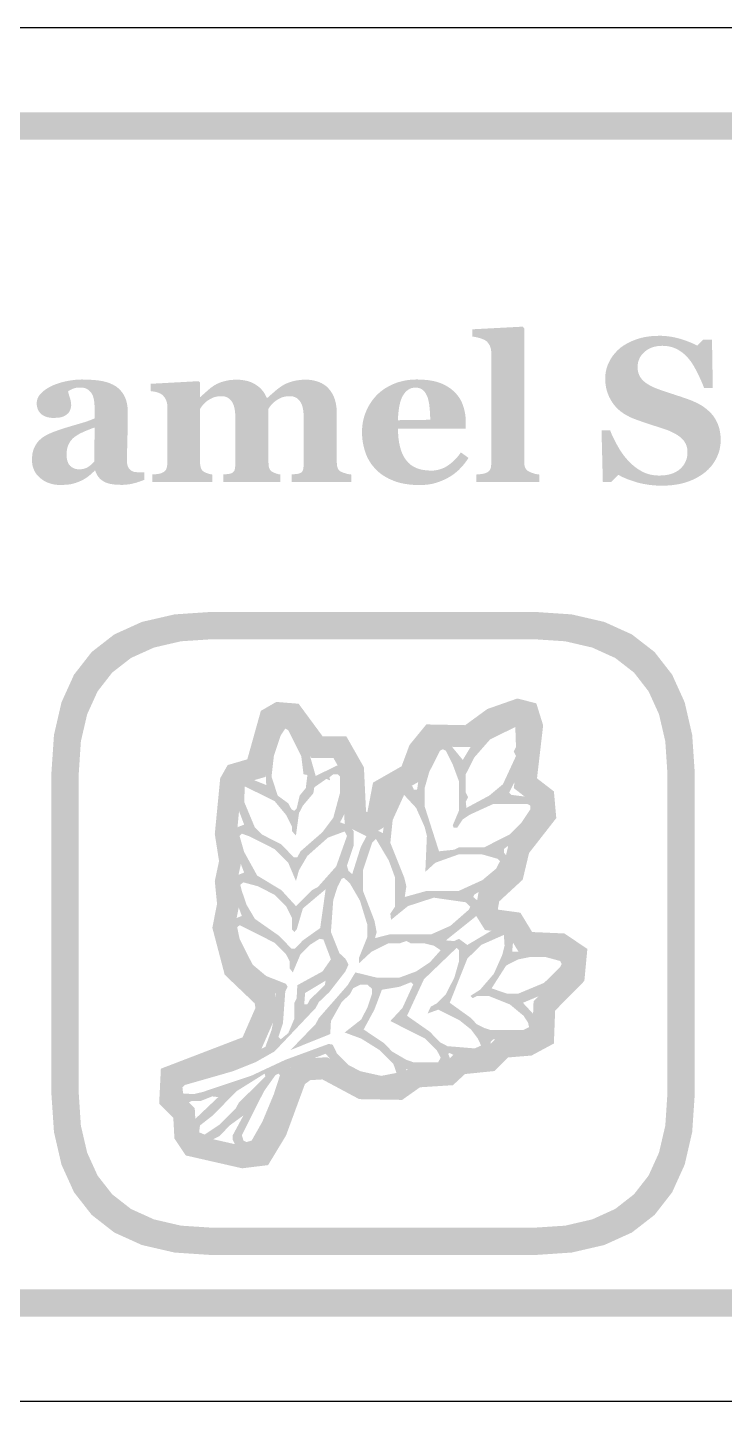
# Model space of a CAD drawing. Header units: millimetres. Extents: x 6 to 594, y 82 to 394.
# Drawn here: x 525.55 to 535.74, y 211.96 to 232.04 of the extents above; entities that cross this region are included whole.
import ezdxf

# ---------------------------------------------------------------- set-up
doc = ezdxf.new("R2010")
doc.units = ezdxf.units.MM
doc.layers.add('CUT', color=1, linetype='Continuous')
doc.layers.add('RASTER', color=7, linetype='Continuous')

msp = doc.modelspace()

# ---------------------------------------------------------------- hatches: boundary and pattern name
at = {"layer": 'RASTER'}
h = msp.add_hatch(color=7, dxfattribs=at)
h.paths.add_polyline_path([(499.8, 228.6), (499.834, 229.116), (499.938, 229.563), (500.109, 229.941), (500.35, 230.25), (500.659, 230.491), (501.038, 230.663), (501.484, 230.766), (502, 230.8), (559.2, 230.8), (559.716, 230.766), (560.163, 230.663), (560.541, 230.491), (560.85, 230.25), (561.091, 229.941), (561.263, 229.563), (561.366, 229.116), (561.4, 228.6), (561.4, 215.4), (561.366, 214.884), (561.262, 214.438), (561.091, 214.059), (560.85, 213.75), (560.541, 213.509), (560.163, 213.337), (559.716, 213.234), (559.2, 213.2), (502, 213.2), (501.484, 213.234), (501.038, 213.337), (500.659, 213.509), (500.35, 213.75), (500.109, 214.059), (499.938, 214.438), (499.834, 214.884), (499.8, 215.4)])
h.paths.add_polyline_path([(500.2, 228.6), (500.2, 215.4), (500.228, 214.978), (500.313, 214.613), (500.453, 214.303), (500.65, 214.05), (500.903, 213.853), (501.213, 213.712), (501.578, 213.628), (502, 213.6), (559.2, 213.6), (559.622, 213.628), (559.988, 213.712), (560.297, 213.853), (560.55, 214.05), (560.747, 214.303), (560.888, 214.613), (560.972, 214.978), (561, 215.4), (561, 228.6), (560.972, 229.022), (560.887, 229.388), (560.747, 229.697), (560.55, 229.95), (560.297, 230.147), (559.988, 230.288), (559.622, 230.372), (559.2, 230.4), (502, 230.4), (501.578, 230.372), (501.213, 230.288), (500.903, 230.147), (500.65, 229.95), (500.453, 229.697), (500.313, 229.388), (500.228, 229.022), (500.2, 228.6)])
for points in [[(533.027, 225.4), (532.108, 225.4), (532.108, 225.507), (532.118, 225.508), (532.127, 225.508), (532.136, 225.509), (532.146, 225.51), (532.155, 225.511), (532.164, 225.512), (532.173, 225.513), (532.182, 225.514), (532.191, 225.515), (532.199, 225.517), (532.208, 225.518), (532.216, 225.52), (532.224, 225.522), (532.231, 225.524), (532.239, 225.526), (532.246, 225.529), (532.257, 225.534), (532.267, 225.539), (532.277, 225.544), (532.285, 225.55), (532.293, 225.557), (532.299, 225.564), (532.305, 225.571), (532.309, 225.579), (532.313, 225.588), (532.317, 225.597), (532.32, 225.607), (532.322, 225.618), (532.324, 225.629), (532.325, 225.641), (532.326, 225.653), (532.326, 225.667), (532.326, 227.29), (532.326, 227.303), (532.325, 227.317), (532.323, 227.33), (532.321, 227.343), (532.317, 227.356), (532.314, 227.369), (532.309, 227.381), (532.304, 227.393), (532.298, 227.404), (532.291, 227.415), (532.284, 227.425), (532.277, 227.435), (532.269, 227.444), (532.261, 227.452), (532.252, 227.459), (532.243, 227.465), (532.235, 227.47), (532.226, 227.475), (532.217, 227.48), (532.206, 227.484), (532.194, 227.489), (532.182, 227.493), (532.169, 227.498), (532.154, 227.502), (532.14, 227.506), (532.125, 227.51), (532.112, 227.513), (532.098, 227.516), (532.085, 227.518), (532.073, 227.52), (532.061, 227.522), (532.049, 227.523), (532.049, 227.629), (532.786, 227.668), (532.808, 227.644), (532.808, 225.686), (532.809, 225.672), (532.809, 225.66), (532.811, 225.648), (532.813, 225.637), (532.816, 225.626), (532.819, 225.616), (532.823, 225.606), (532.827, 225.598), (532.832, 225.59), (532.838, 225.582), (532.845, 225.575), (532.852, 225.568), (532.86, 225.561), (532.869, 225.555), (532.879, 225.55), (532.889, 225.545), (532.896, 225.542), (532.904, 225.539), (532.911, 225.536), (532.919, 225.533), (532.927, 225.53), (532.934, 225.527), (532.942, 225.524), (532.95, 225.522), (532.959, 225.519), (532.967, 225.517), (532.976, 225.515), (532.985, 225.513), (532.995, 225.511), (533.005, 225.509), (533.016, 225.508), (533.027, 225.507)], [(534.817, 225.344), (534.769, 225.345), (534.723, 225.347), (534.677, 225.351), (534.633, 225.356), (534.589, 225.363), (534.545, 225.371), (534.503, 225.38), (534.461, 225.391), (534.421, 225.403), (534.382, 225.416), (534.345, 225.429), (534.309, 225.442), (534.275, 225.457), (534.243, 225.471), (534.212, 225.487), (534.182, 225.503), (534.081, 225.4), (533.957, 225.4), (533.938, 226.151), (534.064, 226.151), (534.075, 226.125), (534.086, 226.097), (534.099, 226.07), (534.112, 226.042), (534.126, 226.013), (534.141, 225.984), (534.156, 225.955), (534.172, 225.926), (534.189, 225.897), (534.206, 225.868), (534.224, 225.84), (534.243, 225.813), (534.262, 225.787), (534.282, 225.762), (534.303, 225.737), (534.324, 225.713), (534.347, 225.69), (534.37, 225.667), (534.394, 225.645), (534.419, 225.624), (534.444, 225.605), (534.47, 225.587), (534.497, 225.57), (534.524, 225.554), (534.553, 225.539), (534.582, 225.527), (534.613, 225.516), (534.644, 225.508), (534.677, 225.501), (534.711, 225.496), (534.746, 225.493), (534.783, 225.492), (534.831, 225.494), (534.877, 225.498), (534.919, 225.506), (534.959, 225.517), (534.996, 225.53), (535.029, 225.547), (535.06, 225.567), (535.088, 225.59), (535.113, 225.615), (535.135, 225.642), (535.153, 225.67), (535.168, 225.7), (535.18, 225.731), (535.188, 225.764), (535.193, 225.799), (535.194, 225.835), (535.193, 225.865), (535.189, 225.893), (535.182, 225.921), (535.172, 225.947), (535.159, 225.972), (535.144, 225.996), (535.126, 226.018), (535.104, 226.039), (535.08, 226.06), (535.053, 226.079), (535.023, 226.098), (534.99, 226.116), (534.953, 226.134), (534.914, 226.151), (534.871, 226.167), (534.825, 226.182), (534.795, 226.192), (534.765, 226.202), (534.736, 226.211), (534.707, 226.22), (534.679, 226.229), (534.652, 226.238), (534.625, 226.247), (534.599, 226.255), (534.573, 226.264), (534.548, 226.272), (534.523, 226.281), (534.499, 226.29), (534.475, 226.298), (534.451, 226.307), (534.428, 226.316), (534.405, 226.324), (534.354, 226.346), (534.307, 226.371), (534.263, 226.397), (534.222, 226.426), (534.185, 226.457), (534.151, 226.49), (534.121, 226.525), (534.094, 226.563), (534.07, 226.602), (534.049, 226.643), (534.032, 226.685), (534.017, 226.728), (534.006, 226.771), (533.998, 226.817), (533.993, 226.863), (533.992, 226.91), (533.993, 226.941), (533.995, 226.97), (533.999, 227), (534.005, 227.029), (534.012, 227.059), (534.022, 227.087), (534.032, 227.116), (534.045, 227.144), (534.059, 227.172), (534.074, 227.199), (534.091, 227.225), (534.109, 227.25), (534.129, 227.275), (534.151, 227.299), (534.174, 227.323), (534.198, 227.345), (534.223, 227.366), (534.25, 227.385), (534.279, 227.404), (534.309, 227.421), (534.34, 227.438), (534.374, 227.453), (534.409, 227.468), (534.446, 227.482), (534.484, 227.494), (534.523, 227.505), (534.563, 227.514), (534.603, 227.521), (534.645, 227.527), (534.687, 227.531), (534.73, 227.533), (534.774, 227.534), (534.817, 227.534), (534.859, 227.531), (534.901, 227.528), (534.941, 227.522), (534.982, 227.516), (535.021, 227.507), (535.06, 227.498), (535.098, 227.487), (535.135, 227.475), (535.169, 227.463), (535.202, 227.451), (535.233, 227.439), (535.261, 227.427), (535.288, 227.415), (535.312, 227.403), (535.335, 227.391), (535.424, 227.479), (535.552, 227.479), (535.564, 226.77), (535.438, 226.77), (535.426, 226.798), (535.415, 226.827), (535.403, 226.856), (535.39, 226.885), (535.377, 226.914), (535.363, 226.944), (535.349, 226.974), (535.334, 227.003), (535.319, 227.032), (535.304, 227.06), (535.289, 227.087), (535.273, 227.113), (535.258, 227.137), (535.242, 227.16), (535.226, 227.181), (535.209, 227.202), (535.191, 227.222), (535.172, 227.242), (535.152, 227.261), (535.132, 227.278), (535.111, 227.295), (535.089, 227.31), (535.067, 227.324), (535.044, 227.337), (535.02, 227.349), (534.995, 227.359), (534.969, 227.368), (534.942, 227.375), (534.914, 227.381), (534.885, 227.385), (534.855, 227.387), (534.824, 227.388), (534.785, 227.386), (534.748, 227.382), (534.713, 227.375), (534.68, 227.365), (534.649, 227.353), (534.619, 227.338), (534.591, 227.319), (534.565, 227.298), (534.542, 227.275), (534.521, 227.251), (534.504, 227.225), (534.49, 227.198), (534.479, 227.17), (534.471, 227.141), (534.467, 227.11), (534.465, 227.077), (534.466, 227.047), (534.47, 227.018), (534.477, 226.99), (534.487, 226.964), (534.499, 226.939), (534.514, 226.916), (534.532, 226.894), (534.552, 226.874), (534.575, 226.854), (534.602, 226.835), (534.631, 226.817), (534.664, 226.799), (534.699, 226.782), (534.738, 226.766), (534.779, 226.75), (534.824, 226.734), (534.851, 226.725), (534.878, 226.716), (534.906, 226.707), (534.933, 226.698), (534.961, 226.689), (534.989, 226.68), (535.017, 226.67), (535.045, 226.661), (535.073, 226.652), (535.1, 226.643), (535.126, 226.634), (535.152, 226.625), (535.176, 226.617), (535.2, 226.608), (535.223, 226.599), (535.246, 226.591), (535.297, 226.569), (535.346, 226.546), (535.391, 226.521), (535.433, 226.493), (535.471, 226.464), (535.507, 226.433), (535.54, 226.4), (535.569, 226.365), (535.595, 226.327), (535.617, 226.288), (535.636, 226.247), (535.652, 226.203), (535.664, 226.157), (535.672, 226.109), (535.678, 226.059), (535.679, 226.006), (535.678, 225.973), (535.675, 225.94), (535.67, 225.907), (535.664, 225.874), (535.655, 225.841), (535.644, 225.809), (535.631, 225.777), (535.616, 225.746), (535.6, 225.715), (535.582, 225.685), (535.563, 225.657), (535.542, 225.63), (535.52, 225.605), (535.497, 225.581), (535.472, 225.558), (535.446, 225.536), (535.417, 225.514), (535.386, 225.493), (535.353, 225.473), (535.32, 225.455), (535.286, 225.437), (535.25, 225.422), (535.213, 225.407), (535.175, 225.394), (535.136, 225.382), (535.095, 225.372), (535.053, 225.364), (535.009, 225.357), (534.963, 225.351), (534.916, 225.347), (534.867, 225.345), (534.817, 225.344)], [(530.283, 225.4), (529.41, 225.4), (529.41, 225.507), (529.418, 225.508), (529.426, 225.509), (529.434, 225.51), (529.443, 225.511), (529.451, 225.512), (529.46, 225.513), (529.468, 225.514), (529.477, 225.514), (529.486, 225.515), (529.494, 225.516), (529.502, 225.518), (529.509, 225.519), (529.517, 225.521), (529.523, 225.524), (529.53, 225.526), (529.536, 225.529), (529.543, 225.533), (529.55, 225.537), (529.557, 225.543), (529.562, 225.548), (529.567, 225.555), (529.571, 225.562), (529.574, 225.57), (529.577, 225.578), (529.579, 225.587), (529.581, 225.596), (529.582, 225.607), (529.583, 225.617), (529.584, 225.629), (529.585, 225.641), (529.585, 225.653), (529.586, 225.667), (529.586, 226.351), (529.585, 226.387), (529.582, 226.421), (529.578, 226.453), (529.572, 226.483), (529.565, 226.51), (529.556, 226.535), (529.545, 226.557), (529.532, 226.577), (529.518, 226.595), (529.503, 226.61), (529.486, 226.623), (529.467, 226.634), (529.447, 226.642), (529.426, 226.648), (529.403, 226.651), (529.379, 226.652), (529.364, 226.652), (529.348, 226.651), (529.334, 226.65), (529.32, 226.647), (529.306, 226.645), (529.292, 226.641), (529.279, 226.637), (529.267, 226.633), (529.255, 226.628), (529.243, 226.622), (529.231, 226.616), (529.22, 226.611), (529.209, 226.604), (529.198, 226.598), (529.187, 226.591), (529.177, 226.584), (529.167, 226.576), (529.157, 226.568), (529.148, 226.561), (529.139, 226.553), (529.131, 226.545), (529.124, 226.537), (529.117, 226.53), (529.111, 226.522), (529.105, 226.515), (529.1, 226.507), (529.094, 226.5), (529.089, 226.494), (529.085, 226.487), (529.08, 226.481), (529.076, 226.475), (529.071, 226.469), (529.071, 225.683), (529.072, 225.67), (529.072, 225.658), (529.073, 225.646), (529.075, 225.635), (529.076, 225.625), (529.078, 225.615), (529.081, 225.606), (529.084, 225.597), (529.087, 225.589), (529.091, 225.581), (529.096, 225.574), (529.102, 225.568), (529.108, 225.561), (529.115, 225.555), (529.122, 225.55), (529.13, 225.545), (529.136, 225.542), (529.142, 225.539), (529.149, 225.536), (529.155, 225.533), (529.162, 225.53), (529.169, 225.527), (529.176, 225.524), (529.183, 225.522), (529.191, 225.519), (529.199, 225.517), (529.207, 225.515), (529.214, 225.513), (529.222, 225.511), (529.231, 225.509), (529.239, 225.508), (529.247, 225.507), (529.247, 225.4), (528.411, 225.4), (528.411, 225.507), (528.418, 225.508), (528.425, 225.508), (528.433, 225.509), (528.442, 225.51), (528.45, 225.511), (528.459, 225.512), (528.468, 225.513), (528.478, 225.514), (528.488, 225.515), (528.497, 225.517), (528.505, 225.518), (528.513, 225.52), (528.52, 225.522), (528.526, 225.524), (528.532, 225.526), (528.537, 225.529), (528.544, 225.533), (528.551, 225.538), (528.557, 225.543), (528.562, 225.549), (528.567, 225.555), (528.571, 225.561), (528.574, 225.568), (528.577, 225.576), (528.579, 225.584), (528.581, 225.593), (528.583, 225.603), (528.584, 225.614), (528.585, 225.626), (528.586, 225.638), (528.586, 225.652), (528.587, 225.667), (528.587, 226.351), (528.586, 226.387), (528.583, 226.421), (528.579, 226.453), (528.573, 226.483), (528.566, 226.51), (528.556, 226.535), (528.546, 226.557), (528.533, 226.577), (528.519, 226.595), (528.503, 226.61), (528.487, 226.623), (528.468, 226.634), (528.448, 226.642), (528.427, 226.648), (528.404, 226.651), (528.38, 226.652), (528.364, 226.652), (528.349, 226.651), (528.335, 226.65), (528.321, 226.647), (528.307, 226.645), (528.293, 226.641), (528.28, 226.637), (528.268, 226.633), (528.256, 226.628), (528.244, 226.622), (528.232, 226.616), (528.221, 226.611), (528.21, 226.604), (528.199, 226.598), (528.188, 226.591), (528.178, 226.584), (528.168, 226.576), (528.158, 226.568), (528.149, 226.561), (528.14, 226.553), (528.132, 226.545), (528.125, 226.537), (528.118, 226.53), (528.112, 226.522), (528.106, 226.515), (528.101, 226.507), (528.095, 226.5), (528.09, 226.494), (528.086, 226.487), (528.081, 226.481), (528.077, 226.475), (528.072, 226.469), (528.072, 225.683), (528.073, 225.67), (528.073, 225.658), (528.074, 225.647), (528.076, 225.636), (528.078, 225.625), (528.08, 225.616), (528.083, 225.606), (528.086, 225.598), (528.089, 225.59), (528.093, 225.582), (528.098, 225.575), (528.104, 225.568), (528.11, 225.561), (528.117, 225.555), (528.124, 225.55), (528.132, 225.545), (528.138, 225.542), (528.145, 225.539), (528.151, 225.536), (528.158, 225.533), (528.164, 225.53), (528.171, 225.527), (528.179, 225.524), (528.186, 225.522), (528.194, 225.519), (528.201, 225.517), (528.209, 225.515), (528.217, 225.513), (528.225, 225.511), (528.233, 225.509), (528.241, 225.508), (528.25, 225.507), (528.25, 225.4), (527.372, 225.4), (527.372, 225.507), (527.382, 225.508), (527.391, 225.508), (527.401, 225.509), (527.41, 225.51), (527.419, 225.511), (527.429, 225.512), (527.438, 225.513), (527.447, 225.514), (527.456, 225.515), (527.465, 225.517), (527.473, 225.518), (527.481, 225.52), (527.489, 225.522), (527.496, 225.524), (527.503, 225.526), (527.51, 225.529), (527.521, 225.534), (527.532, 225.539), (527.541, 225.544), (527.549, 225.55), (527.557, 225.557), (527.564, 225.564), (527.57, 225.571), (527.574, 225.579), (527.578, 225.588), (527.582, 225.597), (527.585, 225.607), (527.588, 225.618), (527.589, 225.629), (527.591, 225.641), (527.592, 225.653), (527.592, 225.667), (527.592, 226.519), (527.592, 226.531), (527.59, 226.542), (527.588, 226.554), (527.586, 226.565), (527.582, 226.577), (527.578, 226.588), (527.573, 226.599), (527.567, 226.611), (527.561, 226.622), (527.554, 226.632), (527.547, 226.641), (527.54, 226.65), (527.532, 226.659), (527.524, 226.667), (527.516, 226.674), (527.507, 226.68), (527.5, 226.685), (527.493, 226.689), (527.485, 226.693), (527.477, 226.696), (527.469, 226.7), (527.46, 226.703), (527.45, 226.707), (527.44, 226.71), (527.43, 226.712), (527.42, 226.715), (527.409, 226.717), (527.398, 226.719), (527.387, 226.721), (527.375, 226.723), (527.364, 226.724), (527.352, 226.726), (527.352, 226.833), (528.05, 226.871), (528.072, 226.849), (528.072, 226.642), (528.078, 226.642), (528.089, 226.652), (528.1, 226.661), (528.111, 226.672), (528.123, 226.682), (528.136, 226.693), (528.148, 226.705), (528.162, 226.717), (528.176, 226.729), (528.19, 226.742), (528.203, 226.753), (528.217, 226.764), (528.23, 226.775), (528.244, 226.785), (528.257, 226.794), (528.269, 226.803), (528.282, 226.811), (528.296, 226.819), (528.311, 226.827), (528.327, 226.835), (528.344, 226.843), (528.362, 226.85), (528.38, 226.857), (528.4, 226.863), (528.421, 226.869), (528.443, 226.875), (528.465, 226.879), (528.487, 226.884), (528.51, 226.887), (528.534, 226.889), (528.558, 226.891), (528.582, 226.892), (528.607, 226.893), (528.648, 226.892), (528.687, 226.888), (528.725, 226.882), (528.76, 226.875), (528.794, 226.864), (528.827, 226.852), (528.857, 226.837), (528.886, 226.82), (528.913, 226.801), (528.938, 226.781), (528.961, 226.759), (528.982, 226.736), (529.001, 226.711), (529.018, 226.685), (529.032, 226.657), (529.045, 226.628), (529.058, 226.628), (529.069, 226.638), (529.081, 226.648), (529.093, 226.659), (529.105, 226.671), (529.119, 226.682), (529.133, 226.695), (529.147, 226.707), (529.162, 226.721), (529.177, 226.734), (529.192, 226.746), (529.207, 226.758), (529.221, 226.769), (529.235, 226.779), (529.249, 226.789), (529.262, 226.798), (529.275, 226.806), (529.29, 226.815), (529.306, 226.824), (529.322, 226.832), (529.34, 226.84), (529.359, 226.847), (529.378, 226.855), (529.399, 226.861), (529.421, 226.868), (529.443, 226.874), (529.466, 226.879), (529.489, 226.883), (529.513, 226.886), (529.536, 226.889), (529.561, 226.891), (529.585, 226.892), (529.61, 226.893), (529.664, 226.891), (529.715, 226.885), (529.762, 226.874), (529.806, 226.86), (529.847, 226.842), (529.885, 226.819), (529.92, 226.793), (529.951, 226.762), (529.979, 226.728), (530.003, 226.69), (530.024, 226.649), (530.041, 226.604), (530.054, 226.556), (530.063, 226.505), (530.069, 226.45), (530.07, 226.392), (530.07, 225.68), (530.071, 225.667), (530.071, 225.654), (530.073, 225.642), (530.074, 225.631), (530.077, 225.62), (530.08, 225.61), (530.083, 225.601), (530.087, 225.593), (530.091, 225.585), (530.096, 225.577), (530.102, 225.57), (530.109, 225.564), (530.117, 225.557), (530.126, 225.552), (530.135, 225.547), (530.145, 225.542), (530.151, 225.54), (530.158, 225.537), (530.164, 225.534), (530.171, 225.532), (530.179, 225.529), (530.187, 225.527), (530.195, 225.524), (530.203, 225.522), (530.212, 225.519), (530.221, 225.517), (530.23, 225.515), (530.24, 225.513), (530.25, 225.511), (530.261, 225.509), (530.272, 225.508), (530.283, 225.507)]]:
    msp.add_hatch(color=7, dxfattribs=at).paths.add_polyline_path(points)
h = msp.add_hatch(color=7, dxfattribs=at)
h.paths.add_polyline_path([(527.259, 225.431), (527.243, 225.424), (527.226, 225.417), (527.208, 225.411), (527.189, 225.404), (527.17, 225.398), (527.15, 225.391), (527.129, 225.385), (527.107, 225.379), (527.085, 225.374), (527.062, 225.369), (527.04, 225.365), (527.017, 225.362), (526.993, 225.359), (526.969, 225.358), (526.945, 225.356), (526.921, 225.356), (526.877, 225.357), (526.837, 225.359), (526.799, 225.364), (526.765, 225.369), (526.733, 225.377), (526.704, 225.386), (526.679, 225.397), (526.656, 225.41), (526.636, 225.424), (526.617, 225.439), (526.6, 225.456), (526.584, 225.475), (526.571, 225.494), (526.559, 225.516), (526.549, 225.538), (526.54, 225.563), (526.531, 225.563), (526.519, 225.55), (526.507, 225.539), (526.495, 225.527), (526.483, 225.516), (526.471, 225.506), (526.459, 225.496), (526.447, 225.487), (526.435, 225.478), (526.424, 225.469), (526.412, 225.461), (526.4, 225.453), (526.388, 225.445), (526.375, 225.438), (526.363, 225.431), (526.35, 225.424), (526.337, 225.418), (526.319, 225.41), (526.302, 225.403), (526.286, 225.396), (526.269, 225.39), (526.253, 225.384), (526.236, 225.379), (526.22, 225.374), (526.204, 225.37), (526.187, 225.366), (526.169, 225.363), (526.149, 225.361), (526.128, 225.358), (526.105, 225.357), (526.08, 225.356), (526.054, 225.355), (526.026, 225.355), (525.984, 225.356), (525.944, 225.361), (525.906, 225.369), (525.869, 225.38), (525.833, 225.394), (525.799, 225.411), (525.767, 225.431), (525.736, 225.455), (525.708, 225.481), (525.683, 225.509), (525.663, 225.539), (525.646, 225.572), (525.633, 225.606), (525.623, 225.642), (525.618, 225.68), (525.616, 225.721), (525.616, 225.744), (525.618, 225.767), (525.62, 225.788), (525.622, 225.809), (525.626, 225.829), (525.631, 225.848), (525.636, 225.866), (525.642, 225.883), (525.649, 225.899), (525.657, 225.915), (525.665, 225.93), (525.674, 225.945), (525.684, 225.96), (525.694, 225.974), (525.705, 225.988), (525.717, 226.001), (525.728, 226.012), (525.74, 226.023), (525.752, 226.033), (525.764, 226.043), (525.777, 226.053), (525.791, 226.062), (525.805, 226.07), (525.819, 226.078), (525.833, 226.086), (525.848, 226.093), (525.864, 226.101), (525.879, 226.108), (525.895, 226.115), (525.912, 226.122), (525.928, 226.129), (525.945, 226.135), (525.979, 226.147), (526.015, 226.16), (526.052, 226.172), (526.09, 226.185), (526.131, 226.197), (526.173, 226.21), (526.217, 226.223), (526.262, 226.236), (526.306, 226.249), (526.348, 226.261), (526.386, 226.273), (526.422, 226.285), (526.454, 226.296), (526.483, 226.308), (526.509, 226.318), (526.531, 226.329), (526.531, 226.469), (526.531, 226.479), (526.531, 226.489), (526.531, 226.5), (526.53, 226.512), (526.529, 226.524), (526.528, 226.537), (526.527, 226.551), (526.526, 226.566), (526.524, 226.581), (526.522, 226.595), (526.519, 226.608), (526.516, 226.621), (526.513, 226.634), (526.509, 226.645), (526.505, 226.657), (526.501, 226.667), (526.495, 226.679), (526.489, 226.69), (526.482, 226.7), (526.474, 226.71), (526.466, 226.72), (526.457, 226.729), (526.447, 226.738), (526.436, 226.746), (526.425, 226.754), (526.412, 226.76), (526.399, 226.766), (526.385, 226.77), (526.37, 226.774), (526.355, 226.776), (526.338, 226.778), (526.32, 226.778), (526.305, 226.778), (526.29, 226.777), (526.275, 226.776), (526.261, 226.774), (526.248, 226.771), (526.236, 226.768), (526.224, 226.764), (526.213, 226.76), (526.202, 226.756), (526.192, 226.751), (526.183, 226.746), (526.174, 226.742), (526.165, 226.737), (526.157, 226.732), (526.15, 226.728), (526.143, 226.723), (526.145, 226.715), (526.146, 226.706), (526.149, 226.696), (526.152, 226.686), (526.155, 226.674), (526.159, 226.662), (526.163, 226.648), (526.168, 226.633), (526.173, 226.618), (526.177, 226.604), (526.181, 226.589), (526.183, 226.574), (526.186, 226.56), (526.187, 226.546), (526.188, 226.532), (526.189, 226.518), (526.188, 226.511), (526.188, 226.504), (526.187, 226.497), (526.185, 226.49), (526.183, 226.482), (526.181, 226.473), (526.179, 226.465), (526.175, 226.455), (526.172, 226.446), (526.168, 226.438), (526.164, 226.43), (526.159, 226.422), (526.154, 226.415), (526.149, 226.408), (526.143, 226.402), (526.137, 226.396), (526.129, 226.389), (526.12, 226.382), (526.111, 226.376), (526.102, 226.37), (526.092, 226.365), (526.082, 226.36), (526.072, 226.355), (526.062, 226.351), (526.051, 226.347), (526.038, 226.344), (526.024, 226.341), (526.009, 226.339), (525.992, 226.337), (525.974, 226.336), (525.955, 226.335), (525.934, 226.335), (525.904, 226.335), (525.876, 226.338), (525.85, 226.343), (525.826, 226.349), (525.803, 226.358), (525.783, 226.368), (525.764, 226.38), (525.748, 226.394), (525.733, 226.409), (525.72, 226.426), (525.709, 226.443), (525.7, 226.462), (525.694, 226.482), (525.689, 226.503), (525.686, 226.525), (525.685, 226.548), (525.686, 226.569), (525.689, 226.588), (525.694, 226.608), (525.701, 226.626), (525.71, 226.644), (525.721, 226.662), (525.735, 226.679), (525.75, 226.696), (525.767, 226.712), (525.784, 226.727), (525.803, 226.741), (525.822, 226.755), (525.843, 226.768), (525.864, 226.781), (525.886, 226.792), (525.909, 226.803), (525.932, 226.814), (525.957, 226.824), (525.982, 226.833), (526.008, 226.842), (526.035, 226.851), (526.063, 226.858), (526.092, 226.865), (526.121, 226.871), (526.151, 226.877), (526.18, 226.882), (526.209, 226.886), (526.237, 226.89), (526.265, 226.892), (526.292, 226.894), (526.318, 226.895), (526.344, 226.896), (526.379, 226.895), (526.413, 226.895), (526.447, 226.893), (526.48, 226.891), (526.512, 226.889), (526.544, 226.886), (526.575, 226.883), (526.605, 226.879), (526.634, 226.874), (526.663, 226.868), (526.69, 226.861), (526.717, 226.853), (526.744, 226.844), (526.769, 226.833), (526.794, 226.822), (526.819, 226.809), (526.841, 226.796), (526.862, 226.781), (526.881, 226.764), (526.9, 226.746), (526.917, 226.727), (526.934, 226.706), (526.949, 226.684), (526.963, 226.66), (526.975, 226.635), (526.986, 226.608), (526.995, 226.579), (527.003, 226.548), (527.009, 226.516), (527.013, 226.481), (527.015, 226.445), (527.016, 226.406), (527.016, 226.364), (527.016, 226.32), (527.015, 226.274), (527.015, 226.225), (527.014, 226.175), (527.013, 226.123), (527.011, 226.07), (527.01, 226.014), (527.008, 225.959), (527.007, 225.91), (527.006, 225.865), (527.005, 225.826), (527.004, 225.791), (527.003, 225.761), (527.003, 225.735), (527.003, 225.715), (527.003, 225.699), (527.004, 225.684), (527.006, 225.669), (527.008, 225.656), (527.011, 225.643), (527.014, 225.632), (527.018, 225.621), (527.023, 225.611), (527.028, 225.602), (527.034, 225.593), (527.041, 225.585), (527.048, 225.578), (527.056, 225.571), (527.064, 225.565), (527.074, 225.559), (527.084, 225.554), (527.09, 225.551), (527.098, 225.549), (527.106, 225.546), (527.116, 225.544), (527.126, 225.543), (527.137, 225.542), (527.149, 225.541), (527.162, 225.54), (527.175, 225.539), (527.188, 225.539), (527.201, 225.539), (527.213, 225.538), (527.225, 225.538), (527.237, 225.538), (527.248, 225.538), (527.259, 225.538)])
h.paths.add_polyline_path([(526.531, 226.194), (526.511, 226.187), (526.49, 226.18), (526.47, 226.172), (526.45, 226.164), (526.429, 226.156), (526.409, 226.148), (526.389, 226.139), (526.369, 226.13), (526.349, 226.121), (526.33, 226.112), (526.312, 226.103), (526.296, 226.093), (526.28, 226.084), (526.264, 226.074), (526.25, 226.065), (526.237, 226.055), (526.224, 226.044), (526.211, 226.033), (526.2, 226.021), (526.189, 226.008), (526.178, 225.995), (526.169, 225.98), (526.16, 225.966), (526.152, 225.95), (526.145, 225.934), (526.139, 225.917), (526.133, 225.899), (526.129, 225.881), (526.126, 225.862), (526.123, 225.842), (526.122, 225.821), (526.121, 225.8), (526.122, 225.772), (526.124, 225.747), (526.129, 225.723), (526.134, 225.701), (526.142, 225.682), (526.15, 225.664), (526.161, 225.648), (526.173, 225.634), (526.187, 225.622), (526.201, 225.612), (526.216, 225.603), (526.231, 225.596), (526.248, 225.59), (526.265, 225.586), (526.283, 225.584), (526.301, 225.583), (526.321, 225.584), (526.34, 225.585), (526.358, 225.588), (526.375, 225.591), (526.391, 225.596), (526.406, 225.602), (526.421, 225.608), (526.434, 225.616), (526.447, 225.625), (526.459, 225.634), (526.471, 225.643), (526.483, 225.653), (526.494, 225.663), (526.505, 225.674), (526.515, 225.686), (526.526, 225.697)])
h = msp.add_hatch(color=7, dxfattribs=at)
h.paths.add_polyline_path([(531.994, 225.75), (531.981, 225.729), (531.967, 225.709), (531.952, 225.689), (531.937, 225.669), (531.921, 225.649), (531.905, 225.63), (531.888, 225.611), (531.87, 225.593), (531.852, 225.574), (531.833, 225.557), (531.813, 225.54), (531.793, 225.524), (531.772, 225.508), (531.75, 225.494), (531.728, 225.479), (531.705, 225.466), (531.681, 225.452), (531.656, 225.44), (531.631, 225.428), (531.607, 225.417), (531.582, 225.407), (531.557, 225.398), (531.532, 225.389), (531.507, 225.382), (531.481, 225.375), (531.455, 225.369), (531.427, 225.364), (531.399, 225.36), (531.37, 225.357), (531.339, 225.355), (531.308, 225.354), (531.276, 225.353), (531.223, 225.354), (531.171, 225.357), (531.122, 225.362), (531.074, 225.369), (531.028, 225.377), (530.984, 225.388), (530.942, 225.4), (530.902, 225.415), (530.863, 225.431), (530.826, 225.448), (530.791, 225.467), (530.758, 225.487), (530.726, 225.508), (530.696, 225.531), (530.668, 225.555), (530.642, 225.58), (530.617, 225.607), (530.594, 225.635), (530.572, 225.663), (530.552, 225.694), (530.534, 225.725), (530.517, 225.757), (530.502, 225.791), (530.489, 225.826), (530.477, 225.861), (530.467, 225.898), (530.458, 225.935), (530.451, 225.973), (530.445, 226.012), (530.441, 226.051), (530.439, 226.091), (530.438, 226.132), (530.439, 226.17), (530.442, 226.206), (530.446, 226.243), (530.452, 226.279), (530.46, 226.314), (530.469, 226.35), (530.48, 226.384), (530.493, 226.419), (530.508, 226.453), (530.523, 226.485), (530.541, 226.517), (530.56, 226.548), (530.58, 226.578), (530.601, 226.607), (530.625, 226.635), (530.649, 226.663), (530.675, 226.688), (530.702, 226.712), (530.731, 226.735), (530.762, 226.757), (530.794, 226.777), (530.828, 226.796), (530.863, 226.814), (530.9, 226.831), (530.939, 226.846), (530.978, 226.859), (531.019, 226.87), (531.061, 226.879), (531.104, 226.887), (531.148, 226.892), (531.193, 226.895), (531.239, 226.896), (531.29, 226.895), (531.337, 226.892), (531.383, 226.889), (531.426, 226.883), (531.467, 226.876), (531.506, 226.868), (531.542, 226.857), (531.576, 226.846), (531.609, 226.833), (531.639, 226.819), (531.669, 226.803), (531.697, 226.786), (531.723, 226.769), (531.749, 226.75), (531.772, 226.729), (531.795, 226.708), (531.815, 226.687), (531.833, 226.664), (531.851, 226.641), (531.867, 226.617), (531.881, 226.592), (531.894, 226.566), (531.906, 226.539), (531.916, 226.511), (531.925, 226.483), (531.933, 226.454), (531.939, 226.424), (531.945, 226.395), (531.949, 226.365), (531.952, 226.335), (531.954, 226.304), (531.954, 226.273), (531.954, 226.178), (530.964, 226.178), (530.966, 226.105), (530.971, 226.037), (530.98, 225.973), (530.993, 225.913), (531.009, 225.859), (531.029, 225.808), (531.053, 225.762), (531.08, 225.721), (531.111, 225.684), (531.146, 225.652), (531.186, 225.625), (531.23, 225.603), (531.278, 225.586), (531.33, 225.574), (531.387, 225.567), (531.447, 225.564), (531.481, 225.565), (531.515, 225.569), (531.547, 225.575), (531.578, 225.583), (531.609, 225.594), (531.638, 225.606), (531.667, 225.622), (531.695, 225.64), (531.722, 225.659), (531.748, 225.68), (531.773, 225.702), (531.797, 225.725), (531.82, 225.75), (531.842, 225.775), (531.863, 225.802), (531.882, 225.831)])
h.paths.add_polyline_path([(531.434, 226.307), (531.434, 226.329), (531.434, 226.351), (531.433, 226.373), (531.432, 226.396), (531.431, 226.418), (531.429, 226.441), (531.427, 226.464), (531.425, 226.487), (531.423, 226.509), (531.42, 226.531), (531.417, 226.551), (531.413, 226.571), (531.409, 226.589), (531.405, 226.606), (531.4, 226.623), (531.395, 226.638), (531.388, 226.654), (531.381, 226.67), (531.373, 226.685), (531.365, 226.698), (531.356, 226.711), (531.347, 226.722), (531.337, 226.732), (531.327, 226.742), (531.315, 226.75), (531.304, 226.757), (531.291, 226.763), (531.278, 226.768), (531.264, 226.772), (531.249, 226.775), (531.234, 226.776), (531.217, 226.777), (531.19, 226.775), (531.164, 226.77), (531.139, 226.761), (531.116, 226.748), (531.094, 226.732), (531.074, 226.713), (531.055, 226.689), (531.037, 226.663), (531.021, 226.632), (531.007, 226.597), (530.995, 226.558), (530.985, 226.515), (530.977, 226.468), (530.971, 226.416), (530.966, 226.361), (530.964, 226.301)])
h = msp.add_hatch(color=7, dxfattribs=at)
h.paths.add_polyline_path([(525.9, 221.15), (525.937, 221.701), (526.047, 222.178), (526.23, 222.582), (526.488, 222.913), (526.818, 223.17), (527.222, 223.353), (527.699, 223.463), (528.25, 223.5), (532.95, 223.5), (533.501, 223.463), (533.978, 223.353), (534.382, 223.17), (534.713, 222.913), (534.97, 222.582), (535.153, 222.178), (535.263, 221.701), (535.3, 221.15), (535.3, 216.45), (535.263, 215.899), (535.153, 215.422), (534.97, 215.018), (534.713, 214.687), (534.382, 214.43), (533.978, 214.247), (533.501, 214.137), (532.95, 214.1), (528.25, 214.1), (527.699, 214.137), (527.222, 214.247), (526.818, 214.43), (526.488, 214.688), (526.23, 215.018), (526.047, 215.422), (525.937, 215.899), (525.9, 216.45)])
h.paths.add_polyline_path([(526.3, 221.15), (526.3, 216.45), (526.33, 215.993), (526.422, 215.597), (526.574, 215.262), (526.788, 214.988), (527.062, 214.774), (527.397, 214.622), (527.793, 214.53), (528.25, 214.5), (532.95, 214.5), (533.407, 214.53), (533.803, 214.622), (534.138, 214.774), (534.412, 214.988), (534.626, 215.262), (534.778, 215.597), (534.87, 215.993), (534.9, 216.45), (534.9, 221.15), (534.87, 221.607), (534.778, 222.003), (534.626, 222.338), (534.413, 222.612), (534.138, 222.826), (533.803, 222.978), (533.407, 223.07), (532.95, 223.1), (528.25, 223.1), (527.793, 223.07), (527.397, 222.978), (527.062, 222.826), (526.788, 222.613), (526.574, 222.338), (526.422, 222.003), (526.33, 221.607), (526.3, 221.15)])
h = msp.add_hatch(color=7, dxfattribs=at)
h.paths.add_polyline_path([(532.708, 222.234), (532.985, 222.163), (533.085, 221.842), (532.995, 221.067), (533.242, 220.876), (533.277, 220.486), (532.879, 219.976), (532.786, 219.586), (532.443, 219.269), (532.423, 219.155), (532.427, 219.148), (532.752, 219.104), (532.924, 218.821), (533.394, 218.8), (533.731, 218.575), (533.687, 218.106), (533.26, 217.673), (533.242, 217.192), (532.915, 217.016), (532.57, 216.988), (532.371, 216.789), (531.943, 216.746), (531.767, 216.583), (531.285, 216.552), (531.025, 216.368), (530.397, 216.379), (529.859, 216.667), (529.681, 216.656), (529.604, 216.599), (529.328, 215.848), (529.066, 215.415), (528.687, 215.368), (527.863, 215.556), (527.697, 215.805), (527.681, 216.105), (527.474, 216.312), (527.499, 216.824), (528.693, 217.282), (528.881, 217.712), (528.87, 217.779), (528.432, 218.197), (528.251, 218.884), (528.32, 219.231), (528.287, 219.566), (528.349, 219.858), (528.287, 220.253), (528.366, 221.068), (528.475, 221.261), (528.762, 221.345), (528.96, 222.053), (529.186, 222.184), (529.512, 222.157), (529.861, 221.683), (530.208, 221.683), (530.466, 221.228), (530.497, 220.582), (530.51, 220.575), (530.518, 220.58), (530.599, 221.005), (531.016, 221.243), (531.132, 221.554), (531.378, 221.855), (531.946, 221.844), (532.269, 222.08)])
h.paths.add_polyline_path([(532.722, 221.9), (532.42, 221.794), (532.048, 221.522), (531.528, 221.532), (531.414, 221.392), (531.276, 221.022), (530.885, 220.8), (530.806, 220.383), (530.527, 220.208), (530.186, 220.381), (530.15, 221.137), (530.021, 221.363), (529.7, 221.363), (529.341, 221.85), (529.26, 221.857), (529.233, 221.841), (529.023, 221.087), (528.689, 220.99), (528.678, 220.97), (528.61, 220.263), (528.675, 219.849), (528.61, 219.548), (528.644, 219.215), (528.579, 218.894), (528.719, 218.366), (529.169, 217.936), (529.212, 217.669), (528.932, 217.031), (527.809, 216.6), (527.801, 216.438), (527.994, 216.245), (528.012, 215.91), (528.059, 215.839), (528.704, 215.693), (528.873, 215.713), (529.038, 215.987), (529.336, 216.799), (529.567, 216.969), (529.929, 216.992), (530.48, 216.698), (530.926, 216.69), (531.174, 216.866), (531.633, 216.895), (531.804, 217.053), (532.225, 217.096), (532.427, 217.298), (532.822, 217.33), (532.929, 217.387), (532.945, 217.809), (533.379, 218.25), (533.395, 218.415), (533.291, 218.484), (532.74, 218.509), (532.558, 218.807), (532.235, 218.851), (532.086, 219.09), (532.146, 219.431), (532.497, 219.755), (532.584, 220.119), (532.947, 220.583), (532.936, 220.708), (532.656, 220.924), (532.759, 221.812), (532.732, 221.898), (532.722, 221.9)])
h = msp.add_hatch(color=7, dxfattribs=at)
h.paths.add_polyline_path([(529.26, 221.95), (529.393, 221.904), (529.527, 221.737), (529.65, 221.493), (529.761, 221.102), (530.084, 221.259), (530.161, 221.236), (530.218, 221.159), (530.218, 220.992), (530.251, 220.892), (530.185, 220.558), (530.118, 220.425), (530.261, 220.368), (530.318, 220.291), (530.318, 220.091), (530.218, 219.79), (530.241, 219.714), (530.295, 219.667), (530.418, 220.057), (530.508, 220.234), (530.619, 220.325), (530.742, 220.268), (530.785, 220.558), (530.852, 220.759), (530.976, 220.969), (531.086, 220.992), (531.176, 220.949), (531.196, 220.902), (531.243, 220.902), (531.286, 221.193), (531.51, 221.603), (531.62, 221.66), (531.663, 221.637), (531.911, 221.336), (532.011, 221.503), (532.278, 221.77), (532.488, 221.894), (532.722, 221.96), (532.765, 221.937), (532.822, 221.86), (532.822, 221.493), (532.722, 221.126), (532.588, 220.859), (532.622, 220.825), (532.889, 220.792), (532.999, 220.735), (533.022, 220.592), (532.932, 220.415), (532.845, 220.335), (532.799, 220.248), (532.511, 220.034), (532.511, 219.981), (532.588, 219.891), (532.531, 219.714), (532.365, 219.547), (532.077, 219.366), (532.064, 219.333), (532.154, 219.256), (532.154, 219.156), (532.097, 219.046), (531.663, 218.699), (531.787, 218.689), (531.854, 218.722), (531.977, 218.632), (532.355, 218.856), (532.555, 218.889), (532.655, 218.789), (532.632, 218.532), (533.289, 218.555), (533.466, 218.465), (533.49, 218.321), (533.433, 218.211), (533.166, 217.944), (532.789, 217.787), (532.965, 217.597), (533.022, 217.487), (532.999, 217.343), (532.922, 217.287), (532.789, 217.253), (532.355, 217.253), (532.321, 217.22), (532.298, 217.076), (532.221, 217.019), (531.787, 217.019), (531.72, 217.053), (531.697, 217.043), (531.72, 216.986), (531.697, 216.843), (531.553, 216.786), (531.086, 216.819), (531.043, 216.662), (530.952, 216.619), (530.518, 216.619), (530.385, 216.652), (530.141, 216.776), (529.907, 217.043), (529.393, 216.843), (529.216, 216.285), (528.993, 215.774), (528.926, 215.674), (528.816, 215.617), (528.716, 215.617), (528.605, 215.674), (528.549, 215.784), (528.549, 215.851), (528.706, 216.141), (528.505, 215.995), (528.358, 215.841), (528.181, 215.751), (528.081, 215.751), (527.991, 215.794), (527.948, 215.884), (527.971, 216.061), (528.338, 216.409), (528.248, 216.419), (528.081, 216.352), (527.948, 216.352), (527.881, 216.318), (527.737, 216.409), (527.714, 216.619), (527.737, 216.662), (527.848, 216.719), (528.549, 216.919), (529.026, 217.143), (529.116, 217.387), (529.183, 217.721), (529.183, 217.921), (528.939, 218.044), (528.739, 218.245), (528.582, 218.522), (528.515, 218.755), (528.539, 218.999), (528.682, 219.056), (528.549, 219.423), (528.549, 219.59), (528.572, 219.634), (528.716, 219.69), (528.549, 220.124), (528.549, 220.291), (528.572, 220.335), (528.716, 220.391), (528.615, 220.658), (528.592, 220.902), (528.615, 220.992), (528.682, 221.059), (528.816, 221.059), (529.039, 220.969), (529.016, 221.393), (529.083, 221.66), (529.206, 221.904)])
h.paths.add_polyline_path([(532.678, 221.817), (532.311, 221.637), (532.077, 221.37), (531.954, 221.126), (531.954, 220.859), (531.987, 220.792), (531.954, 220.725), (531.964, 220.635), (532.298, 220.815), (532.498, 220.982), (532.688, 221.393), (532.655, 221.46), (532.688, 221.526)])
h.paths.add_polyline_path([(529.317, 221.794), (529.25, 221.693), (529.15, 221.393), (529.116, 221.092), (529.206, 220.815), (529.36, 220.702), (529.407, 220.615), (529.45, 220.592), (529.483, 220.625), (529.527, 220.815), (529.617, 220.925), (529.64, 221.116), (529.584, 221.126), (529.55, 221.393), (529.36, 221.77)])
h.paths.add_polyline_path([(531.62, 221.493), (531.577, 221.47), (531.42, 221.159), (531.353, 220.925), (531.353, 220.658), (531.563, 220.001), (531.787, 220.024), (531.854, 220.057), (532.221, 220.057), (532.598, 220.248), (532.765, 220.415), (532.899, 220.615), (532.899, 220.668), (532.855, 220.692), (532.355, 220.692), (532.011, 220.535), (531.911, 220.468), (531.83, 220.348), (531.777, 220.348), (531.764, 220.381), (531.854, 220.592), (531.854, 221.026), (531.764, 221.269), (531.663, 221.47)])
h.paths.add_polyline_path([(530.018, 221.126), (529.961, 221.082), (529.974, 221.036), (529.917, 221.059), (529.741, 220.936), (529.727, 220.849), (529.574, 220.668), (529.517, 220.558), (529.473, 220.234), (529.417, 220.291), (529.417, 220.358), (529.327, 220.535), (529.16, 220.735), (528.726, 220.949), (528.716, 220.725), (528.873, 220.348), (528.973, 220.248), (529.26, 220.101), (529.44, 219.914), (529.493, 219.914), (529.54, 220.001), (529.861, 220.281), (530.018, 220.491), (530.118, 220.859), (530.118, 221.092), (530.084, 221.126)])
h.paths.add_polyline_path([(531.053, 220.825), (530.886, 220.458), (530.852, 220.124), (531.053, 219.623), (531.086, 219.49), (531.063, 219.333), (531.386, 219.423), (531.854, 219.423), (532.198, 219.58), (532.398, 219.747), (532.455, 219.857), (532.421, 219.891), (532.188, 219.957), (531.854, 219.957), (531.51, 219.834), (531.363, 219.7), (531.386, 220.224), (531.353, 220.358), (531.229, 220.635)])
h.paths.add_polyline_path([(530.185, 220.291), (529.941, 220.201), (529.64, 219.934), (529.517, 219.724), (529.473, 219.567), (529.36, 219.834), (529.16, 220.034), (528.782, 220.224), (528.682, 220.258), (528.649, 220.224), (528.716, 219.991), (528.906, 219.647), (529.26, 219.433), (529.473, 219.2), (529.707, 219.433), (529.794, 219.48), (530.061, 219.78), (530.218, 220.224)])
h.paths.add_polyline_path([(530.642, 220.181), (530.585, 220.124), (530.452, 219.724), (530.452, 219.423), (530.619, 218.989), (530.652, 218.822), (530.629, 218.732), (530.852, 218.789), (531.453, 218.789), (531.73, 218.912), (531.997, 219.146), (532.021, 219.189), (531.954, 219.256), (531.487, 219.323), (531.109, 219.2), (530.862, 218.999), (530.852, 219.089), (530.919, 219.189), (530.919, 219.623), (530.829, 219.867)])
h.paths.add_polyline_path([(530.175, 219.613), (530.141, 219.6), (530.084, 219.49), (530.018, 219.29), (529.984, 218.822), (530.108, 218.512), (530.195, 218.432), (530.241, 218.345), (530.195, 218.245), (529.961, 217.944), (529.807, 217.797), (529.761, 217.711), (529.16, 217.076), (528.883, 216.919), (528.549, 216.786), (527.848, 216.585), (527.814, 216.552), (527.824, 216.462), (527.981, 216.452), (528.115, 216.485), (528.816, 216.719), (529.317, 216.953), (529.951, 217.186), (530.008, 217.176), (530.074, 217.043), (530.241, 216.876), (530.418, 216.786), (530.719, 216.719), (530.942, 216.762), (530.896, 216.896), (530.695, 217.096), (530.428, 217.263), (530.185, 217.353), (530.428, 217.544), (530.518, 217.721), (530.585, 217.921), (530.585, 217.988), (530.518, 218.054), (530.418, 218.054), (530.308, 217.998), (530.261, 217.911), (530.141, 217.797), (529.984, 217.52), (529.974, 217.33), (529.393, 217.096), (529.761, 217.477), (529.807, 217.564), (530.228, 218.044), (530.341, 218.231), (530.652, 218.155), (530.986, 218.155), (531.229, 218.245), (531.43, 218.378), (531.587, 218.555), (531.487, 218.622), (531.353, 218.655), (531.153, 218.655), (531.086, 218.689), (530.986, 218.655), (530.819, 218.655), (530.575, 218.532), (530.395, 218.365), (530.395, 218.445), (530.518, 218.755), (530.518, 218.922), (530.408, 219.28), (530.261, 219.533)])
h.paths.add_polyline_path([(528.706, 219.547), (528.659, 219.513), (528.682, 219.423), (528.749, 219.223), (528.873, 219.013), (529.226, 218.766), (529.407, 218.579), (529.46, 218.579), (529.574, 218.699), (529.827, 218.879), (529.907, 219.447), (529.574, 219.166), (529.483, 218.856), (529.45, 218.822), (529.417, 218.856), (529.417, 219.023), (529.327, 219.2), (529.16, 219.366), (528.916, 219.49)])
h.paths.add_polyline_path([(528.649, 218.922), (528.615, 218.889), (528.649, 218.722), (528.839, 218.345), (529.039, 218.178), (529.327, 218.064), (529.35, 218.021), (529.317, 217.954), (529.283, 217.487), (529.216, 217.287), (529.25, 217.253), (529.36, 217.343), (529.45, 217.554), (529.45, 217.787), (529.483, 217.854), (529.493, 218.044), (529.861, 218.245), (529.984, 218.422), (529.874, 218.712), (529.817, 218.722), (529.674, 218.632), (529.54, 218.498), (529.427, 218.231), (529.383, 218.288), (529.383, 218.388), (529.327, 218.498), (529.16, 218.665)])
h.paths.add_polyline_path([(532.511, 218.779), (532.178, 218.632), (531.977, 218.432), (531.72, 217.787), (532.031, 217.564), (532.111, 217.477), (532.221, 217.42), (532.321, 217.387), (532.789, 217.387), (532.879, 217.43), (532.865, 217.497), (532.799, 217.597), (532.598, 217.764), (532.288, 217.887), (532.121, 217.887), (532.054, 217.854), (532.021, 217.887), (532.164, 217.978), (532.365, 218.211), (532.488, 218.488), (532.521, 218.622)])
h.paths.add_polyline_path([(531.82, 218.589), (531.343, 218.131), (531.096, 217.597), (531.43, 217.363), (531.577, 217.21), (531.687, 217.153), (532.087, 217.12), (532.178, 217.163), (532.131, 217.263), (532.031, 217.397), (531.864, 217.53), (531.553, 217.687), (531.396, 217.63), (531.443, 217.731), (531.53, 217.777), (531.663, 217.911), (531.787, 218.155), (531.854, 218.388), (531.854, 218.555)])
h.paths.add_polyline_path([(532.889, 218.455), (532.722, 218.422), (532.545, 218.332), (532.331, 217.998), (532.555, 217.921), (532.722, 217.921), (533.099, 218.078), (533.333, 218.311), (533.356, 218.355), (533.333, 218.398), (533.122, 218.455)])
h.paths.add_polyline_path([(529.907, 218.111), (529.607, 217.931), (529.594, 217.764), (529.64, 217.764), (529.674, 217.831), (529.894, 218.044)])
h.paths.add_polyline_path([(531.153, 218.088), (530.986, 218.021), (530.729, 217.978), (530.619, 217.687), (530.462, 217.397), (530.762, 217.196), (530.876, 217.076), (531.086, 216.953), (531.186, 216.919), (531.553, 216.919), (531.587, 216.986), (531.53, 217.096), (531.363, 217.263), (530.852, 217.52), (531.029, 217.711), (531.186, 218.054)])
h.paths.add_polyline_path([(529.016, 216.752), (528.605, 216.495), (528.258, 216.141), (528.071, 215.995), (528.058, 215.894), (528.138, 215.861), (528.358, 216.008), (528.592, 216.242), (528.639, 216.328), (529.026, 216.709)])
h.paths.add_polyline_path([(529.216, 216.752), (529.173, 216.729), (529.006, 216.495), (528.682, 215.851), (528.706, 215.774), (528.749, 215.751), (528.826, 215.774), (528.983, 216.051), (529.15, 216.452), (529.24, 216.729)])

# ---------------------------------------------------------------- linework, layer by layer
at = {"layer": 'CUT'}
for points in [[(501.599, 232.04), (559.601, 232.04)], [(559.601, 211.96), (501.599, 211.96)]]:
    msp.add_lwpolyline(points, dxfattribs=at)

doc.saveas('drawing.dxf')
